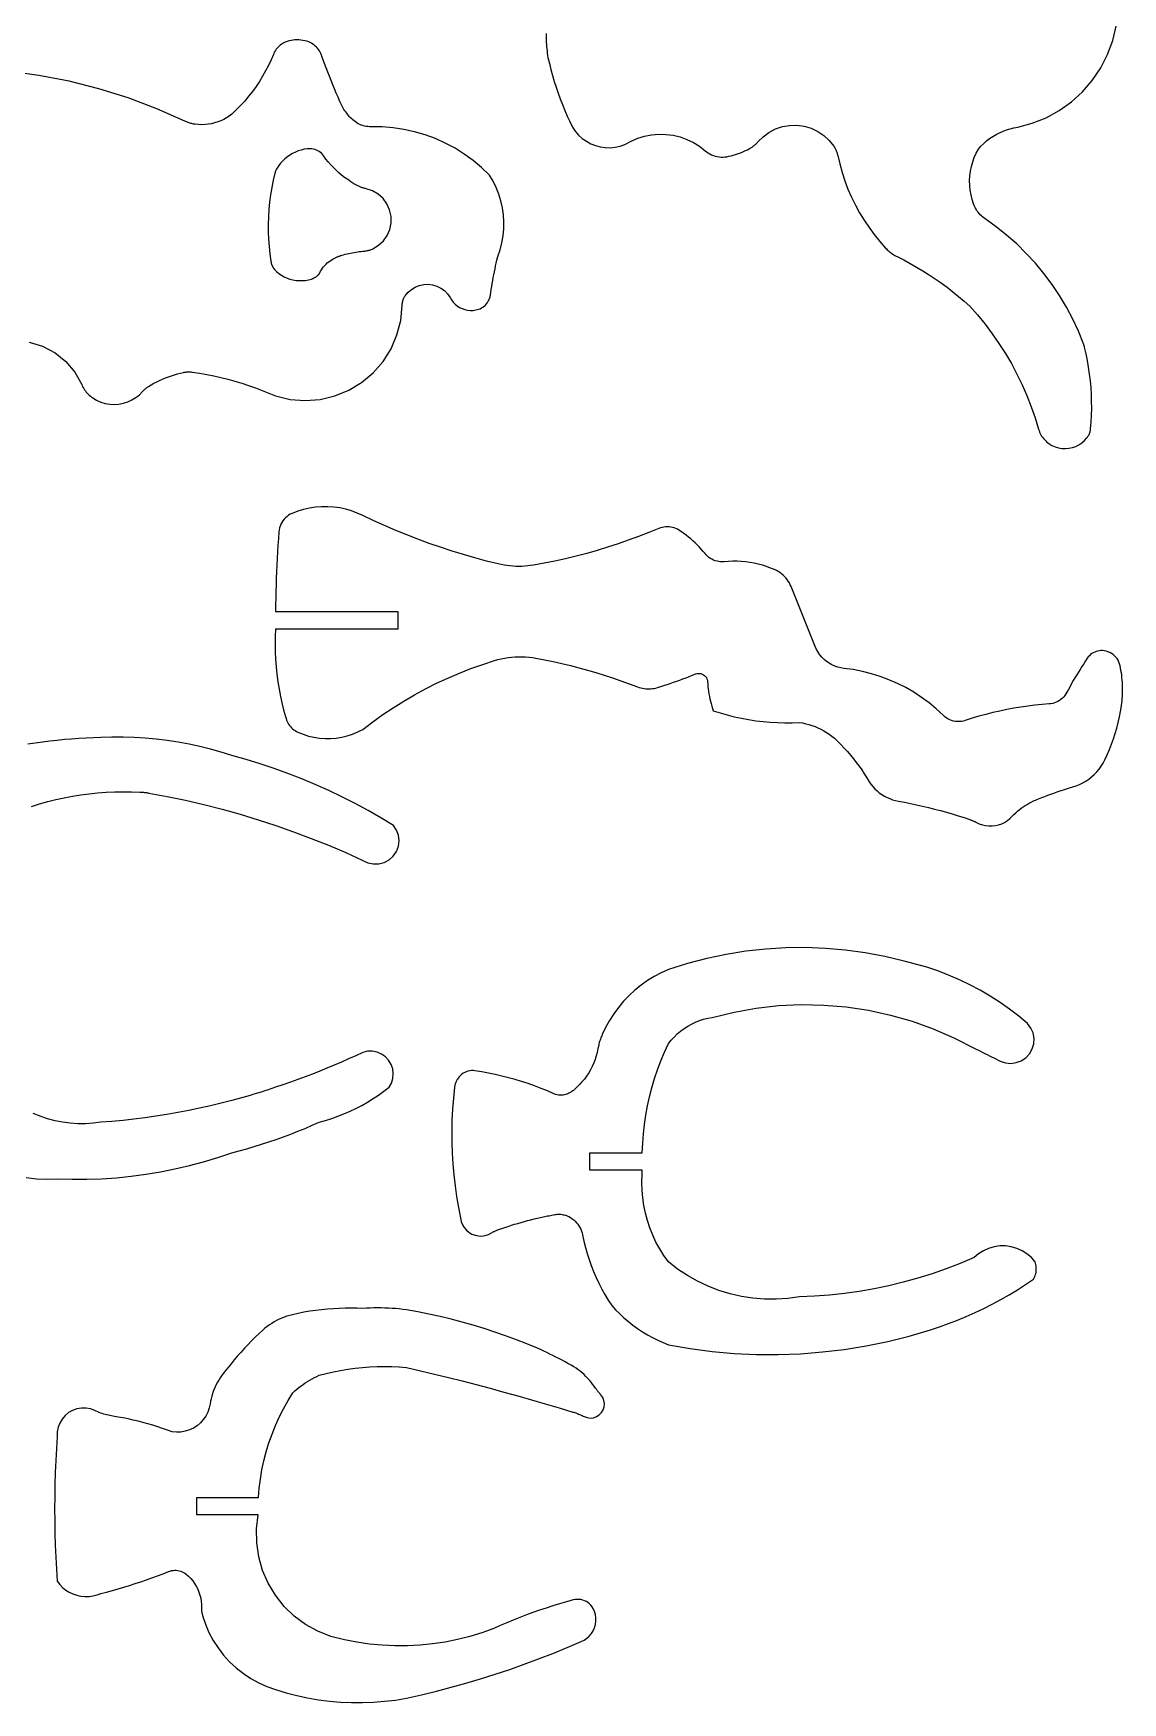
# Model space of a CAD drawing. Extents: x -497.9 to -455.6, y -685.9 to -625.4.
# Drawn here: x -476.77 to -457.24, y -685.63 to -655.68 of the extents above; entities that cross this region are included whole.
import ezdxf

# ---------------------------------------------------------------- set-up
doc = ezdxf.new("R2010")
doc.units = 0
doc.layers.add('SECTIONCUTEDGES', color=18, linetype='CONTINUOUS')

msp = doc.modelspace()

# ---------------------------------------------------------------- linework, layer by layer
at = {"layer": 'SECTIONCUTEDGES'}
for points in [[(-476.844, -661.221), (-476.602, -661.292), (-476.38, -661.408), (-476.184, -661.566), (-476.022, -661.759), (-475.902, -661.98), (-475.891, -662.004), (-475.879, -662.027), (-475.866, -662.05), (-475.852, -662.072), (-475.836, -662.094), (-475.82, -662.114), (-475.803, -662.134), (-475.785, -662.153), (-475.766, -662.171), (-475.746, -662.188), (-475.726, -662.204), (-475.704, -662.22), (-475.634, -662.261), (-475.558, -662.294), (-475.48, -662.318), (-475.399, -662.332), (-475.317, -662.336), (-475.235, -662.331), (-475.154, -662.315), (-475.076, -662.29), (-475.002, -662.256), (-474.932, -662.213), (-474.867, -662.162), (-474.81, -662.104), (-474.802, -662.095), (-474.794, -662.087), (-474.786, -662.078), (-474.778, -662.07), (-474.769, -662.063), (-474.76, -662.055), (-474.751, -662.048), (-474.742, -662.04), (-474.733, -662.033), (-474.724, -662.027), (-474.714, -662.02), (-474.704, -662.014), (-474.656, -661.985), (-474.606, -661.957), (-474.556, -661.93), (-474.505, -661.906), (-474.453, -661.882), (-474.401, -661.86), (-474.348, -661.84), (-474.294, -661.821), (-474.24, -661.804), (-474.186, -661.789), (-474.131, -661.775), (-474.075, -661.762), (-474.062, -661.76), (-474.049, -661.757), (-474.036, -661.756), (-474.022, -661.754), (-474.009, -661.753), (-473.995, -661.753), (-473.982, -661.752), (-473.968, -661.752), (-473.955, -661.753), (-473.942, -661.754), (-473.928, -661.755), (-473.915, -661.757), (-473.787, -661.776), (-473.659, -661.799), (-473.532, -661.824), (-473.406, -661.853), (-473.28, -661.884), (-473.155, -661.918), (-473.031, -661.956), (-472.908, -661.996), (-472.786, -662.039), (-472.665, -662.085), (-472.545, -662.134), (-472.426, -662.185), (-472.163, -662.247), (-471.894, -662.268), (-471.625, -662.247), (-471.363, -662.185), (-471.113, -662.082), (-470.882, -661.943), (-470.675, -661.769), (-470.498, -661.566), (-470.354, -661.337), (-470.248, -661.089), (-470.181, -660.828), (-470.155, -660.559), (-470.155, -660.544), (-470.153, -660.529), (-470.151, -660.514), (-470.148, -660.499), (-470.145, -660.484), (-470.14, -660.469), (-470.135, -660.455), (-470.129, -660.44), (-470.123, -660.426), (-470.116, -660.413), (-470.108, -660.4), (-470.1, -660.387), (-470.049, -660.325), (-469.989, -660.273), (-469.921, -660.231), (-469.847, -660.201), (-469.769, -660.184), (-469.689, -660.181), (-469.61, -660.19), (-469.533, -660.213), (-469.461, -660.248), (-469.397, -660.294), (-469.34, -660.351), (-469.294, -660.416), (-469.269, -660.46), (-469.239, -660.5), (-469.205, -660.537), (-469.166, -660.569), (-469.124, -660.596), (-469.079, -660.618), (-469.031, -660.635), (-468.982, -660.646), (-468.932, -660.651), (-468.881, -660.649), (-468.831, -660.642), (-468.783, -660.629), (-468.756, -660.619), (-468.73, -660.606), (-468.706, -660.591), (-468.683, -660.573), (-468.662, -660.554), (-468.643, -660.533), (-468.625, -660.51), (-468.61, -660.486), (-468.597, -660.46), (-468.587, -660.434), (-468.578, -660.406), (-468.573, -660.378), (-468.565, -660.325), (-468.557, -660.273), (-468.548, -660.22), (-468.539, -660.167), (-468.53, -660.115), (-468.52, -660.062), (-468.51, -660.01), (-468.5, -659.957), (-468.49, -659.905), (-468.479, -659.852), (-468.468, -659.8), (-468.457, -659.748), (-468.455, -659.742), (-468.454, -659.737), (-468.453, -659.731), (-468.451, -659.725), (-468.45, -659.72), (-468.448, -659.714), (-468.446, -659.708), (-468.444, -659.703), (-468.443, -659.697), (-468.441, -659.692), (-468.439, -659.686), (-468.437, -659.681), (-468.396, -659.561), (-468.365, -659.438), (-468.343, -659.313), (-468.332, -659.187), (-468.33, -659.06), (-468.338, -658.934), (-468.356, -658.808), (-468.384, -658.685), (-468.422, -658.564), (-468.469, -658.446), (-468.525, -658.332), (-468.589, -658.223), (-468.731, -658.087), (-468.882, -657.961), (-469.041, -657.846), (-469.207, -657.741), (-469.381, -657.649), (-469.56, -657.568), (-469.744, -657.5), (-469.933, -657.445), (-470.125, -657.402), (-470.319, -657.373), (-470.515, -657.357), (-470.711, -657.355), (-470.741, -657.355), (-470.771, -657.353), (-470.801, -657.349), (-470.83, -657.343), (-470.859, -657.335), (-470.888, -657.325), (-470.915, -657.314), (-470.942, -657.3), (-470.968, -657.285), (-470.993, -657.269), (-471.017, -657.251), (-471.04, -657.231), (-471.06, -657.213), (-471.079, -657.193), (-471.098, -657.174), (-471.116, -657.153), (-471.133, -657.132), (-471.15, -657.111), (-471.167, -657.089), (-471.183, -657.067), (-471.198, -657.045), (-471.212, -657.022), (-471.226, -656.998), (-471.239, -656.974), (-471.272, -656.9), (-471.305, -656.825), (-471.337, -656.751), (-471.368, -656.676), (-471.399, -656.6), (-471.43, -656.525), (-471.46, -656.449), (-471.489, -656.374), (-471.518, -656.298), (-471.547, -656.221), (-471.575, -656.145), (-471.602, -656.068), (-471.613, -656.042), (-471.625, -656.017), (-471.639, -655.992), (-471.655, -655.969), (-471.672, -655.947), (-471.691, -655.926), (-471.712, -655.907), (-471.733, -655.889), (-471.756, -655.872), (-471.78, -655.858), (-471.805, -655.845), (-471.831, -655.834), (-471.865, -655.822), (-471.9, -655.813), (-471.934, -655.805), (-471.97, -655.8), (-472.005, -655.797), (-472.041, -655.796), (-472.077, -655.798), (-472.112, -655.802), (-472.147, -655.808), (-472.182, -655.816), (-472.216, -655.826), (-472.25, -655.839), (-472.274, -655.85), (-472.297, -655.862), (-472.319, -655.876), (-472.34, -655.891), (-472.36, -655.908), (-472.379, -655.925), (-472.397, -655.945), (-472.413, -655.965), (-472.428, -655.986), (-472.442, -656.009), (-472.454, -656.032), (-472.465, -656.056), (-472.507, -656.157), (-472.554, -656.256), (-472.604, -656.353), (-472.658, -656.449), (-472.715, -656.542), (-472.776, -656.634), (-472.84, -656.723), (-472.908, -656.809), (-472.978, -656.893), (-473.052, -656.974), (-473.129, -657.052), (-473.209, -657.127), (-473.255, -657.162), (-473.304, -657.194), (-473.355, -657.223), (-473.408, -657.247), (-473.462, -657.269), (-473.518, -657.286), (-473.574, -657.3), (-473.632, -657.31), (-473.69, -657.316), (-473.748, -657.318), (-473.806, -657.316), (-473.865, -657.311), (-473.881, -657.308), (-473.897, -657.306), (-473.913, -657.302), (-473.929, -657.299), (-473.944, -657.295), (-473.96, -657.29), (-473.976, -657.286), (-473.991, -657.28), (-474.006, -657.275), (-474.021, -657.269), (-474.036, -657.262), (-474.051, -657.255), (-474.554, -657.033), (-475.069, -656.839), (-475.594, -656.674), (-476.127, -656.539), (-476.668, -656.434), (-477.213, -656.36)], [(-467.573, -655.68), (-467.573, -655.719), (-467.573, -655.759), (-467.572, -655.799), (-467.57, -655.839), (-467.568, -655.878), (-467.565, -655.918), (-467.561, -655.958), (-467.557, -655.997), (-467.552, -656.037), (-467.547, -656.076), (-467.541, -656.115), (-467.515, -656.223), (-467.488, -656.33), (-467.458, -656.436), (-467.427, -656.542), (-467.393, -656.647), (-467.358, -656.751), (-467.32, -656.855), (-467.28, -656.958), (-467.239, -657.061), (-467.195, -657.162), (-467.149, -657.263), (-467.102, -657.362), (-467.051, -657.436), (-466.992, -657.504), (-466.926, -657.564), (-466.852, -657.616), (-466.773, -657.659), (-466.69, -657.693), (-466.603, -657.716), (-466.514, -657.729), (-466.425, -657.731), (-466.335, -657.723), (-466.247, -657.704), (-466.162, -657.675), (-466.05, -657.612), (-465.931, -657.561), (-465.808, -657.524), (-465.682, -657.499), (-465.553, -657.488), (-465.424, -657.491), (-465.296, -657.507), (-465.171, -657.537), (-465.05, -657.581), (-464.933, -657.637), (-464.824, -657.705), (-464.722, -657.784), (-464.695, -657.806), (-464.666, -657.825), (-464.636, -657.843), (-464.605, -657.858), (-464.573, -657.871), (-464.54, -657.882), (-464.506, -657.89), (-464.472, -657.895), (-464.437, -657.898), (-464.402, -657.899), (-464.368, -657.897), (-464.333, -657.892), (-464.294, -657.885), (-464.256, -657.876), (-464.218, -657.866), (-464.18, -657.855), (-464.142, -657.843), (-464.105, -657.83), (-464.068, -657.815), (-464.032, -657.8), (-463.996, -657.783), (-463.961, -657.766), (-463.926, -657.747), (-463.892, -657.727), (-463.881, -657.72), (-463.871, -657.713), (-463.86, -657.706), (-463.85, -657.698), (-463.84, -657.69), (-463.83, -657.682), (-463.821, -657.674), (-463.811, -657.665), (-463.802, -657.656), (-463.793, -657.647), (-463.785, -657.638), (-463.776, -657.628), (-463.684, -657.535), (-463.578, -657.456), (-463.462, -657.395), (-463.337, -657.353), (-463.208, -657.33), (-463.076, -657.327), (-462.946, -657.345), (-462.82, -657.382), (-462.701, -657.438), (-462.592, -657.512), (-462.496, -657.602), (-462.414, -657.705), (-462.406, -657.718), (-462.398, -657.731), (-462.391, -657.744), (-462.384, -657.757), (-462.378, -657.77), (-462.372, -657.784), (-462.366, -657.798), (-462.361, -657.812), (-462.356, -657.826), (-462.352, -657.841), (-462.348, -657.855), (-462.345, -657.87), (-462.309, -658.023), (-462.266, -658.175), (-462.217, -658.325), (-462.16, -658.472), (-462.098, -658.617), (-462.028, -658.759), (-461.952, -658.897), (-461.871, -659.032), (-461.783, -659.163), (-461.689, -659.29), (-461.59, -659.413), (-461.485, -659.531), (-461.47, -659.546), (-461.455, -659.562), (-461.439, -659.576), (-461.423, -659.59), (-461.406, -659.604), (-461.389, -659.617), (-461.371, -659.63), (-461.354, -659.642), (-461.335, -659.653), (-461.317, -659.664), (-461.298, -659.674), (-461.279, -659.684), (-461.161, -659.743), (-461.045, -659.806), (-460.93, -659.871), (-460.817, -659.938), (-460.706, -660.009), (-460.596, -660.082), (-460.488, -660.157), (-460.382, -660.235), (-460.278, -660.316), (-460.176, -660.399), (-460.075, -660.484), (-459.977, -660.572), (-459.836, -660.732), (-459.702, -660.897), (-459.574, -661.067), (-459.452, -661.242), (-459.338, -661.421), (-459.23, -661.605), (-459.13, -661.792), (-459.037, -661.984), (-458.952, -662.179), (-458.874, -662.377), (-458.804, -662.578), (-458.742, -662.781), (-458.734, -662.807), (-458.724, -662.832), (-458.713, -662.856), (-458.701, -662.88), (-458.687, -662.903), (-458.672, -662.925), (-458.656, -662.947), (-458.639, -662.967), (-458.62, -662.986), (-458.601, -663.005), (-458.58, -663.022), (-458.559, -663.038), (-458.505, -663.071), (-458.447, -663.097), (-458.386, -663.115), (-458.324, -663.126), (-458.26, -663.128), (-458.197, -663.123), (-458.135, -663.11), (-458.075, -663.089), (-458.018, -663.061), (-457.966, -663.026), (-457.918, -662.984), (-457.875, -662.937), (-457.866, -662.925), (-457.858, -662.913), (-457.85, -662.9), (-457.843, -662.887), (-457.836, -662.873), (-457.83, -662.859), (-457.825, -662.845), (-457.82, -662.831), (-457.817, -662.817), (-457.813, -662.802), (-457.811, -662.787), (-457.809, -662.772), (-457.799, -662.65), (-457.793, -662.527), (-457.79, -662.404), (-457.791, -662.281), (-457.795, -662.158), (-457.802, -662.036), (-457.813, -661.913), (-457.827, -661.791), (-457.845, -661.67), (-457.866, -661.549), (-457.89, -661.428), (-457.918, -661.308), (-457.919, -661.303), (-457.921, -661.298), (-457.922, -661.293), (-457.924, -661.288), (-457.925, -661.282), (-457.927, -661.277), (-457.928, -661.272), (-457.93, -661.267), (-457.932, -661.262), (-457.933, -661.257), (-457.935, -661.252), (-457.937, -661.247), (-458.028, -661.023), (-458.13, -660.804), (-458.243, -660.591), (-458.367, -660.384), (-458.501, -660.184), (-458.645, -659.99), (-458.799, -659.805), (-458.963, -659.627), (-459.135, -659.458), (-459.316, -659.298), (-459.504, -659.148), (-459.724, -658.99), (-459.746, -658.972), (-459.768, -658.953), (-459.788, -658.933), (-459.807, -658.912), (-459.825, -658.89), (-459.842, -658.867), (-459.858, -658.843), (-459.873, -658.818), (-459.886, -658.792), (-459.898, -658.766), (-459.908, -658.739), (-459.934, -658.658), (-459.954, -658.576), (-459.968, -658.492), (-459.976, -658.407), (-459.978, -658.322), (-459.973, -658.237), (-459.963, -658.152), (-459.946, -658.069), (-459.923, -657.987), (-459.895, -657.907), (-459.86, -657.829), (-459.821, -657.754), (-459.775, -657.703), (-459.726, -657.655), (-459.674, -657.61), (-459.62, -657.568), (-459.563, -657.529), (-459.504, -657.494), (-459.443, -657.462), (-459.38, -657.435), (-459.316, -657.411), (-459.25, -657.391), (-459.184, -657.374), (-459.116, -657.362), (-458.857, -657.292), (-458.607, -657.192), (-458.372, -657.063), (-458.153, -656.907), (-457.955, -656.726), (-457.779, -656.523), (-457.628, -656.3), (-457.505, -656.061), (-457.411, -655.81), (-457.348, -655.549)], [(-476.801, -669.55), (-476.73, -669.523), (-476.657, -669.5), (-476.511, -669.46), (-476.364, -669.425), (-476.216, -669.393), (-476.067, -669.366), (-475.917, -669.342), (-475.767, -669.322), (-475.616, -669.307), (-475.465, -669.295), (-475.314, -669.288), (-475.163, -669.284), (-475.011, -669.285), (-474.86, -669.29), (-474.846, -669.29), (-474.833, -669.291), (-474.819, -669.292), (-474.805, -669.293), (-474.792, -669.295), (-474.778, -669.296), (-474.765, -669.298), (-474.751, -669.299), (-474.738, -669.301), (-474.724, -669.303), (-474.711, -669.305), (-474.697, -669.308), (-474.367, -669.37), (-474.038, -669.439), (-473.71, -669.515), (-473.385, -669.599), (-473.061, -669.689), (-472.739, -669.787), (-472.42, -669.891), (-472.103, -670.003), (-471.788, -670.121), (-471.476, -670.246), (-471.166, -670.377), (-470.86, -670.516), (-470.77, -670.56), (-470.673, -670.581), (-470.573, -670.58), (-470.476, -670.554), (-470.389, -670.507), (-470.314, -670.44), (-470.258, -670.358), (-470.223, -670.264), (-470.21, -670.165), (-470.222, -670.066), (-470.256, -669.972), (-470.312, -669.889), (-470.538, -669.752), (-470.767, -669.621), (-470.999, -669.495), (-471.234, -669.375), (-471.472, -669.262), (-471.713, -669.154), (-471.957, -669.052), (-472.203, -668.956), (-472.451, -668.867), (-472.702, -668.784), (-472.954, -668.707), (-473.209, -668.636), (-473.398, -668.576), (-473.589, -668.522), (-473.782, -668.474), (-473.976, -668.432), (-474.172, -668.396), (-474.368, -668.366), (-474.565, -668.342), (-474.763, -668.324), (-474.962, -668.312), (-475.16, -668.307), (-475.359, -668.308), (-475.558, -668.314), (-475.689, -668.318), (-475.82, -668.323), (-475.951, -668.33), (-476.082, -668.339), (-476.213, -668.35), (-476.344, -668.363), (-476.475, -668.378), (-476.605, -668.395), (-476.735, -668.413), (-476.865, -668.434)], [(-476.895, -676.204), (-476.711, -676.228), (-476.526, -676.237), (-476.34, -676.231), (-476.075, -676.238), (-475.81, -676.237), (-475.544, -676.227), (-475.279, -676.209), (-475.015, -676.182), (-474.752, -676.147), (-474.49, -676.103), (-474.23, -676.051), (-473.971, -675.991), (-473.715, -675.922), (-473.46, -675.846), (-473.209, -675.761), (-473.075, -675.726), (-472.941, -675.689), (-472.809, -675.65), (-472.676, -675.61), (-472.545, -675.567), (-472.414, -675.522), (-472.283, -675.475), (-472.154, -675.427), (-472.025, -675.376), (-471.897, -675.324), (-471.769, -675.269), (-471.643, -675.213), (-471.53, -675.181), (-471.418, -675.146), (-471.307, -675.106), (-471.198, -675.063), (-471.09, -675.016), (-470.984, -674.965), (-470.88, -674.911), (-470.777, -674.853), (-470.677, -674.791), (-470.579, -674.727), (-470.483, -674.658), (-470.39, -674.587), (-470.348, -674.512), (-470.322, -674.429), (-470.315, -674.343), (-470.325, -674.258), (-470.353, -674.176), (-470.397, -674.102), (-470.455, -674.039), (-470.526, -673.99), (-470.605, -673.956), (-470.69, -673.939), (-470.776, -673.941), (-470.86, -673.96), (-470.987, -674.02), (-471.116, -674.078), (-471.244, -674.135), (-471.373, -674.19), (-471.503, -674.244), (-471.633, -674.297), (-471.764, -674.349), (-471.896, -674.399), (-472.027, -674.448), (-472.16, -674.495), (-472.293, -674.542), (-472.426, -674.587), (-472.49, -674.609), (-472.555, -674.631), (-472.62, -674.652), (-472.684, -674.673), (-472.749, -674.693), (-472.815, -674.713), (-472.88, -674.732), (-472.946, -674.751), (-473.011, -674.769), (-473.077, -674.787), (-473.143, -674.805), (-473.209, -674.822), (-473.401, -674.872), (-473.594, -674.919), (-473.788, -674.962), (-473.983, -675.003), (-474.178, -675.041), (-474.374, -675.075), (-474.57, -675.106), (-474.767, -675.134), (-474.964, -675.158), (-475.161, -675.18), (-475.359, -675.198), (-475.558, -675.213), (-475.694, -675.231), (-475.832, -675.24), (-475.97, -675.24), (-476.108, -675.231), (-476.245, -675.213), (-476.38, -675.187), (-476.513, -675.151), (-476.644, -675.108), (-476.772, -675.055)]]:
    msp.add_lwpolyline(points, dxfattribs=at)
for points in [[(-472.409, -659.952), (-472.366, -659.987), (-472.32, -660.019), (-472.271, -660.046), (-472.22, -660.07), (-472.167, -660.088), (-472.113, -660.102), (-472.058, -660.112), (-472.002, -660.116), (-471.946, -660.116), (-471.89, -660.111), (-471.835, -660.101), (-471.781, -660.087), (-471.771, -660.083), (-471.761, -660.08), (-471.751, -660.075), (-471.742, -660.071), (-471.732, -660.066), (-471.723, -660.061), (-471.714, -660.056), (-471.705, -660.051), (-471.696, -660.045), (-471.688, -660.038), (-471.679, -660.032), (-471.671, -660.025), (-471.667, -660.022), (-471.663, -660.018), (-471.66, -660.014), (-471.656, -660.01), (-471.653, -660.006), (-471.649, -660.002), (-471.646, -659.998), (-471.643, -659.994), (-471.64, -659.989), (-471.638, -659.985), (-471.635, -659.98), (-471.633, -659.975), (-471.618, -659.947), (-471.601, -659.919), (-471.583, -659.893), (-471.564, -659.867), (-471.543, -659.843), (-471.52, -659.82), (-471.497, -659.798), (-471.472, -659.778), (-471.446, -659.759), (-471.419, -659.741), (-471.391, -659.725), (-471.362, -659.711), (-471.352, -659.706), (-471.342, -659.701), (-471.332, -659.696), (-471.322, -659.691), (-471.311, -659.686), (-471.301, -659.682), (-471.29, -659.678), (-471.28, -659.674), (-471.269, -659.67), (-471.258, -659.666), (-471.247, -659.663), (-471.237, -659.659), (-471.206, -659.651), (-471.175, -659.643), (-471.144, -659.635), (-471.113, -659.628), (-471.081, -659.621), (-471.05, -659.615), (-471.018, -659.609), (-470.987, -659.604), (-470.955, -659.599), (-470.924, -659.594), (-470.892, -659.59), (-470.86, -659.587), (-470.844, -659.586), (-470.829, -659.585), (-470.813, -659.583), (-470.798, -659.58), (-470.782, -659.577), (-470.767, -659.574), (-470.752, -659.57), (-470.737, -659.566), (-470.722, -659.561), (-470.708, -659.555), (-470.693, -659.549), (-470.679, -659.543), (-470.578, -659.482), (-470.491, -659.402), (-470.423, -659.305), (-470.376, -659.196), (-470.353, -659.081), (-470.354, -658.963), (-470.379, -658.847), (-470.428, -658.739), (-470.497, -658.644), (-470.585, -658.565), (-470.687, -658.505), (-470.799, -658.468), (-470.813, -658.465), (-470.827, -658.462), (-470.841, -658.458), (-470.854, -658.453), (-470.868, -658.449), (-470.882, -658.444), (-470.895, -658.439), (-470.908, -658.434), (-470.921, -658.428), (-470.934, -658.422), (-470.947, -658.416), (-470.96, -658.409), (-471.019, -658.376), (-471.076, -658.341), (-471.132, -658.304), (-471.187, -658.264), (-471.24, -658.223), (-471.292, -658.179), (-471.341, -658.134), (-471.389, -658.086), (-471.435, -658.037), (-471.479, -657.986), (-471.521, -657.934), (-471.562, -657.88), (-471.579, -657.857), (-471.598, -657.837), (-471.619, -657.818), (-471.642, -657.801), (-471.666, -657.786), (-471.691, -657.774), (-471.717, -657.764), (-471.744, -657.756), (-471.772, -657.751), (-471.8, -657.748), (-471.828, -657.748), (-471.856, -657.75), (-471.911, -657.759), (-471.965, -657.772), (-472.018, -657.789), (-472.069, -657.81), (-472.119, -657.835), (-472.167, -657.863), (-472.213, -657.895), (-472.256, -657.93), (-472.296, -657.968), (-472.334, -658.009), (-472.368, -658.052), (-472.399, -658.099), (-472.403, -658.105), (-472.407, -658.112), (-472.411, -658.119), (-472.415, -658.127), (-472.418, -658.134), (-472.421, -658.141), (-472.424, -658.149), (-472.427, -658.156), (-472.43, -658.164), (-472.432, -658.171), (-472.434, -658.179), (-472.437, -658.186), (-472.467, -658.316), (-472.493, -658.446), (-472.515, -658.577), (-472.532, -658.708), (-472.545, -658.841), (-472.553, -658.973), (-472.557, -659.106), (-472.557, -659.238), (-472.552, -659.371), (-472.542, -659.504), (-472.528, -659.636), (-472.51, -659.767), (-472.507, -659.785), (-472.502, -659.802), (-472.497, -659.819), (-472.491, -659.836), (-472.484, -659.852), (-472.476, -659.868), (-472.467, -659.884), (-472.457, -659.898), (-472.446, -659.913), (-472.434, -659.927), (-472.422, -659.94)], [(-472.075, -668.189), (-472.051, -668.203), (-472.026, -668.216), (-471.933, -668.254), (-471.837, -668.285), (-471.739, -668.308), (-471.639, -668.324), (-471.538, -668.331), (-471.437, -668.331), (-471.337, -668.323), (-471.237, -668.307), (-471.139, -668.283), (-471.043, -668.252), (-470.95, -668.213), (-470.86, -668.167), (-470.682, -668.031), (-470.5, -667.902), (-470.315, -667.778), (-470.125, -667.659), (-469.932, -667.547), (-469.736, -667.44), (-469.537, -667.339), (-469.334, -667.245), (-469.129, -667.157), (-468.921, -667.075), (-468.711, -667), (-468.498, -666.931), (-468.438, -666.913), (-468.377, -666.899), (-468.316, -666.886), (-468.254, -666.876), (-468.192, -666.869), (-468.129, -666.864), (-468.067, -666.862), (-468.004, -666.862), (-467.942, -666.864), (-467.879, -666.869), (-467.817, -666.877), (-467.755, -666.887), (-467.6, -666.917), (-467.445, -666.949), (-467.291, -666.984), (-467.138, -667.021), (-466.985, -667.06), (-466.833, -667.102), (-466.681, -667.146), (-466.53, -667.193), (-466.38, -667.242), (-466.231, -667.293), (-466.082, -667.347), (-465.935, -667.403), (-465.906, -667.413), (-465.877, -667.421), (-465.847, -667.428), (-465.817, -667.434), (-465.787, -667.437), (-465.756, -667.439), (-465.726, -667.44), (-465.695, -667.438), (-465.665, -667.435), (-465.635, -667.43), (-465.605, -667.424), (-465.575, -667.415), (-465.518, -667.398), (-465.46, -667.379), (-465.403, -667.36), (-465.346, -667.341), (-465.289, -667.322), (-465.232, -667.301), (-465.175, -667.281), (-465.119, -667.26), (-465.063, -667.239), (-465.006, -667.217), (-464.95, -667.195), (-464.894, -667.172), (-464.871, -667.165), (-464.846, -667.161), (-464.822, -667.161), (-464.797, -667.165), (-464.774, -667.173), (-464.752, -667.185), (-464.732, -667.2), (-464.715, -667.217), (-464.7, -667.238), (-464.69, -667.26), (-464.682, -667.284), (-464.679, -667.308), (-464.676, -667.353), (-464.672, -667.397), (-464.667, -667.441), (-464.66, -667.486), (-464.653, -667.53), (-464.645, -667.574), (-464.636, -667.617), (-464.626, -667.661), (-464.615, -667.704), (-464.603, -667.747), (-464.59, -667.79), (-464.577, -667.832), (-464.452, -667.872), (-464.326, -667.908), (-464.199, -667.939), (-464.071, -667.967), (-463.943, -667.991), (-463.814, -668.01), (-463.684, -668.026), (-463.553, -668.037), (-463.423, -668.044), (-463.292, -668.047), (-463.161, -668.047), (-463.031, -668.041), (-462.974, -668.051), (-462.917, -668.064), (-462.861, -668.079), (-462.806, -668.096), (-462.751, -668.116), (-462.698, -668.139), (-462.646, -668.164), (-462.595, -668.191), (-462.545, -668.221), (-462.496, -668.253), (-462.45, -668.287), (-462.404, -668.323), (-462.344, -668.381), (-462.285, -668.441), (-462.228, -668.502), (-462.171, -668.564), (-462.117, -668.627), (-462.064, -668.692), (-462.012, -668.758), (-461.962, -668.825), (-461.914, -668.893), (-461.867, -668.963), (-461.822, -669.033), (-461.779, -669.105), (-461.748, -669.149), (-461.715, -669.191), (-461.678, -669.231), (-461.639, -669.268), (-461.598, -669.303), (-461.554, -669.334), (-461.508, -669.362), (-461.46, -669.388), (-461.411, -669.409), (-461.361, -669.428), (-461.309, -669.443), (-461.256, -669.454), (-461.147, -669.474), (-461.039, -669.495), (-460.931, -669.518), (-460.823, -669.542), (-460.715, -669.568), (-460.608, -669.595), (-460.501, -669.623), (-460.395, -669.653), (-460.289, -669.684), (-460.183, -669.716), (-460.078, -669.75), (-459.973, -669.785), (-459.963, -669.788), (-459.954, -669.792), (-459.944, -669.796), (-459.934, -669.8), (-459.924, -669.804), (-459.915, -669.808), (-459.905, -669.812), (-459.895, -669.816), (-459.886, -669.821), (-459.876, -669.826), (-459.867, -669.83), (-459.858, -669.835), (-459.805, -669.86), (-459.749, -669.879), (-459.692, -669.891), (-459.634, -669.898), (-459.575, -669.897), (-459.517, -669.891), (-459.459, -669.878), (-459.404, -669.859), (-459.351, -669.834), (-459.301, -669.803), (-459.255, -669.767), (-459.213, -669.726), (-459.184, -669.695), (-459.153, -669.665), (-459.121, -669.636), (-459.089, -669.609), (-459.055, -669.582), (-459.02, -669.557), (-458.985, -669.533), (-458.948, -669.511), (-458.911, -669.49), (-458.873, -669.47), (-458.835, -669.451), (-458.796, -669.434), (-458.741, -669.412), (-458.686, -669.39), (-458.631, -669.369), (-458.576, -669.348), (-458.521, -669.328), (-458.466, -669.308), (-458.41, -669.289), (-458.354, -669.27), (-458.298, -669.252), (-458.242, -669.234), (-458.186, -669.216), (-458.13, -669.199), (-458.069, -669.179), (-458.009, -669.154), (-457.951, -669.125), (-457.896, -669.093), (-457.843, -669.057), (-457.792, -669.017), (-457.744, -668.974), (-457.699, -668.927), (-457.658, -668.878), (-457.62, -668.826), (-457.585, -668.771), (-457.555, -668.714), (-457.511, -668.622), (-457.471, -668.529), (-457.433, -668.434), (-457.398, -668.338), (-457.367, -668.241), (-457.339, -668.143), (-457.314, -668.044), (-457.292, -667.944), (-457.273, -667.844), (-457.258, -667.743), (-457.246, -667.642), (-457.237, -667.54), (-457.236, -667.497), (-457.235, -667.454), (-457.236, -667.411), (-457.238, -667.367), (-457.24, -667.324), (-457.243, -667.281), (-457.247, -667.238), (-457.252, -667.195), (-457.258, -667.152), (-457.265, -667.109), (-457.273, -667.067), (-457.281, -667.024), (-457.29, -666.99), (-457.302, -666.958), (-457.317, -666.926), (-457.335, -666.897), (-457.356, -666.869), (-457.38, -666.844), (-457.406, -666.822), (-457.435, -666.802), (-457.466, -666.785), (-457.498, -666.772), (-457.531, -666.762), (-457.565, -666.755), (-457.594, -666.752), (-457.623, -666.752), (-457.652, -666.755), (-457.68, -666.76), (-457.708, -666.768), (-457.736, -666.779), (-457.761, -666.792), (-457.786, -666.807), (-457.809, -666.825), (-457.831, -666.845), (-457.85, -666.866), (-457.868, -666.889), (-457.901, -666.939), (-457.933, -666.988), (-457.966, -667.038), (-457.997, -667.089), (-458.029, -667.139), (-458.059, -667.19), (-458.09, -667.241), (-458.119, -667.292), (-458.149, -667.344), (-458.178, -667.396), (-458.206, -667.448), (-458.234, -667.501), (-458.251, -667.529), (-458.27, -667.556), (-458.291, -667.582), (-458.314, -667.605), (-458.339, -667.627), (-458.366, -667.646), (-458.395, -667.663), (-458.424, -667.677), (-458.455, -667.689), (-458.487, -667.699), (-458.52, -667.705), (-458.552, -667.709), (-458.68, -667.719), (-458.808, -667.732), (-458.935, -667.748), (-459.061, -667.767), (-459.188, -667.788), (-459.314, -667.811), (-459.439, -667.837), (-459.564, -667.866), (-459.688, -667.897), (-459.812, -667.931), (-459.935, -667.967), (-460.057, -668.006), (-460.091, -668.016), (-460.126, -668.022), (-460.162, -668.026), (-460.198, -668.025), (-460.233, -668.022), (-460.269, -668.016), (-460.303, -668.006), (-460.336, -667.993), (-460.369, -667.977), (-460.399, -667.959), (-460.428, -667.937), (-460.454, -667.913), (-460.576, -667.799), (-460.705, -667.692), (-460.839, -667.593), (-460.978, -667.501), (-461.123, -667.417), (-461.272, -667.342), (-461.425, -667.275), (-461.581, -667.216), (-461.74, -667.167), (-461.902, -667.126), (-462.066, -667.094), (-462.232, -667.072), (-462.288, -667.064), (-462.343, -667.05), (-462.396, -667.032), (-462.448, -667.009), (-462.498, -666.981), (-462.544, -666.949), (-462.588, -666.912), (-462.628, -666.872), (-462.664, -666.829), (-462.696, -666.782), (-462.724, -666.733), (-462.748, -666.681), (-463.071, -665.873), (-463.18, -665.603), (-463.195, -665.57), (-463.211, -665.538), (-463.23, -665.507), (-463.251, -665.477), (-463.274, -665.449), (-463.298, -665.422), (-463.324, -665.397), (-463.352, -665.374), (-463.381, -665.353), (-463.412, -665.333), (-463.443, -665.315), (-463.476, -665.3), (-463.548, -665.271), (-463.62, -665.245), (-463.694, -665.222), (-463.768, -665.202), (-463.843, -665.185), (-463.919, -665.172), (-463.996, -665.161), (-464.073, -665.154), (-464.15, -665.15), (-464.227, -665.15), (-464.304, -665.152), (-464.381, -665.158), (-464.413, -665.16), (-464.445, -665.159), (-464.477, -665.155), (-464.509, -665.149), (-464.54, -665.14), (-464.57, -665.129), (-464.6, -665.115), (-464.628, -665.099), (-464.654, -665.08), (-464.679, -665.06), (-464.702, -665.037), (-464.724, -665.013), (-464.757, -664.972), (-464.791, -664.932), (-464.827, -664.894), (-464.864, -664.856), (-464.901, -664.819), (-464.94, -664.784), (-464.979, -664.749), (-465.02, -664.716), (-465.061, -664.683), (-465.104, -664.652), (-465.147, -664.622), (-465.191, -664.593), (-465.218, -664.577), (-465.246, -664.563), (-465.276, -664.552), (-465.306, -664.543), (-465.337, -664.537), (-465.368, -664.533), (-465.4, -664.531), (-465.431, -664.533), (-465.463, -664.536), (-465.494, -664.543), (-465.524, -664.551), (-465.553, -664.562), (-465.734, -664.636), (-465.916, -664.707), (-466.1, -664.774), (-466.284, -664.838), (-466.47, -664.899), (-466.657, -664.955), (-466.845, -665.008), (-467.034, -665.058), (-467.224, -665.104), (-467.415, -665.146), (-467.607, -665.185), (-467.799, -665.22), (-467.851, -665.228), (-467.904, -665.234), (-467.957, -665.239), (-468.01, -665.242), (-468.063, -665.243), (-468.117, -665.242), (-468.17, -665.239), (-468.223, -665.235), (-468.275, -665.228), (-468.328, -665.22), (-468.38, -665.21), (-468.432, -665.199), (-468.641, -665.146), (-468.849, -665.09), (-469.056, -665.031), (-469.261, -664.967), (-469.466, -664.9), (-469.669, -664.829), (-469.871, -664.755), (-470.072, -664.677), (-470.271, -664.596), (-470.469, -664.511), (-470.665, -664.422), (-470.86, -664.33), (-470.959, -664.285), (-471.062, -664.247), (-471.166, -664.216), (-471.273, -664.193), (-471.381, -664.178), (-471.49, -664.171), (-471.6, -664.171), (-471.709, -664.18), (-471.817, -664.197), (-471.923, -664.221), (-472.028, -664.253), (-472.129, -664.293), (-472.161, -664.308), (-472.192, -664.326), (-472.22, -664.347), (-472.247, -664.371), (-472.271, -664.397), (-472.293, -664.425), (-472.312, -664.454), (-472.329, -664.486), (-472.343, -664.519), (-472.353, -664.552), (-472.361, -664.587), (-472.365, -664.622), (-472.374, -664.741), (-472.382, -664.86), (-472.389, -664.98), (-472.396, -665.099), (-472.402, -665.218), (-472.407, -665.337), (-472.412, -665.456), (-472.416, -665.576), (-472.419, -665.695), (-472.422, -665.814), (-472.424, -665.933), (-472.426, -666.053), (-470.234, -666.053), (-470.234, -666.366), (-472.426, -666.366), (-472.432, -666.501), (-472.434, -666.637), (-472.432, -666.772), (-472.426, -666.908), (-472.416, -667.043), (-472.403, -667.177), (-472.385, -667.312), (-472.363, -667.445), (-472.338, -667.578), (-472.309, -667.711), (-472.275, -667.842), (-472.238, -667.972), (-472.229, -667.999), (-472.219, -668.024), (-472.206, -668.049), (-472.192, -668.073), (-472.176, -668.095), (-472.159, -668.117), (-472.14, -668.137), (-472.119, -668.156), (-472.098, -668.173)], [(-469.094, -676.995), (-469.072, -677.052), (-469.041, -677.105), (-469.002, -677.151), (-468.955, -677.19), (-468.903, -677.221), (-468.846, -677.243), (-468.786, -677.255), (-468.725, -677.256), (-468.665, -677.248), (-468.607, -677.229), (-468.552, -677.201), (-468.543, -677.195), (-468.533, -677.189), (-468.522, -677.183), (-468.512, -677.177), (-468.502, -677.172), (-468.492, -677.167), (-468.481, -677.162), (-468.471, -677.157), (-468.46, -677.153), (-468.449, -677.148), (-468.438, -677.144), (-468.427, -677.14), (-468.37, -677.12), (-468.313, -677.101), (-468.255, -677.082), (-468.197, -677.063), (-468.139, -677.045), (-468.081, -677.028), (-468.022, -677.011), (-467.964, -676.995), (-467.905, -676.979), (-467.846, -676.964), (-467.787, -676.95), (-467.728, -676.936), (-467.702, -676.93), (-467.676, -676.924), (-467.65, -676.918), (-467.624, -676.912), (-467.598, -676.907), (-467.572, -676.901), (-467.546, -676.896), (-467.52, -676.891), (-467.494, -676.886), (-467.468, -676.881), (-467.441, -676.876), (-467.415, -676.871), (-467.394, -676.868), (-467.373, -676.866), (-467.352, -676.865), (-467.331, -676.865), (-467.309, -676.866), (-467.288, -676.869), (-467.267, -676.873), (-467.247, -676.877), (-467.226, -676.883), (-467.206, -676.89), (-467.186, -676.899), (-467.167, -676.908), (-467.136, -676.925), (-467.107, -676.945), (-467.079, -676.966), (-467.053, -676.99), (-467.028, -677.016), (-467.006, -677.043), (-466.986, -677.072), (-466.968, -677.103), (-466.952, -677.134), (-466.939, -677.167), (-466.928, -677.201), (-466.92, -677.235), (-466.896, -677.348), (-466.869, -677.459), (-466.837, -677.57), (-466.802, -677.679), (-466.764, -677.787), (-466.722, -677.894), (-466.676, -678), (-466.627, -678.104), (-466.574, -678.206), (-466.519, -678.306), (-466.46, -678.405), (-466.397, -678.501), (-466.327, -678.578), (-466.254, -678.652), (-466.177, -678.723), (-466.098, -678.791), (-466.016, -678.855), (-465.932, -678.916), (-465.845, -678.974), (-465.756, -679.028), (-465.664, -679.078), (-465.571, -679.125), (-465.476, -679.167), (-465.379, -679.206), (-464.989, -679.274), (-464.596, -679.325), (-464.202, -679.36), (-463.806, -679.379), (-463.41, -679.381), (-463.014, -679.367), (-462.619, -679.336), (-462.226, -679.289), (-461.835, -679.226), (-461.447, -679.146), (-461.062, -679.051), (-460.682, -678.94), (-460.519, -678.885), (-460.357, -678.826), (-460.196, -678.764), (-460.038, -678.697), (-459.881, -678.627), (-459.725, -678.553), (-459.572, -678.475), (-459.42, -678.393), (-459.27, -678.308), (-459.123, -678.22), (-458.977, -678.127), (-458.834, -678.032), (-458.821, -678.008), (-458.81, -677.983), (-458.801, -677.958), (-458.794, -677.932), (-458.788, -677.905), (-458.785, -677.878), (-458.783, -677.851), (-458.783, -677.824), (-458.785, -677.798), (-458.789, -677.771), (-458.795, -677.744), (-458.803, -677.718), (-458.872, -677.641), (-458.95, -677.575), (-459.038, -677.52), (-459.132, -677.478), (-459.231, -677.449), (-459.333, -677.434), (-459.437, -677.434), (-459.539, -677.448), (-459.638, -677.477), (-459.732, -677.519), (-459.82, -677.574), (-459.899, -677.64), (-460.146, -677.746), (-460.397, -677.844), (-460.652, -677.933), (-460.908, -678.014), (-461.168, -678.086), (-461.43, -678.149), (-461.693, -678.204), (-461.958, -678.25), (-462.225, -678.287), (-462.493, -678.315), (-462.762, -678.334), (-463.031, -678.345), (-463.238, -678.375), (-463.446, -678.389), (-463.656, -678.389), (-463.864, -678.373), (-464.071, -678.341), (-464.275, -678.295), (-464.475, -678.233), (-464.67, -678.158), (-464.859, -678.068), (-465.041, -677.964), (-465.215, -677.848), (-465.379, -677.718), (-465.461, -677.606), (-465.535, -677.488), (-465.603, -677.366), (-465.662, -677.24), (-465.714, -677.111), (-465.758, -676.979), (-465.794, -676.844), (-465.822, -676.708), (-465.841, -676.57), (-465.852, -676.431), (-465.855, -676.292), (-465.849, -676.153), (-465.849, -676.074), (-466.789, -676.074), (-466.789, -675.761), (-465.849, -675.761), (-465.842, -675.592), (-465.83, -675.424), (-465.811, -675.256), (-465.786, -675.089), (-465.756, -674.922), (-465.719, -674.757), (-465.677, -674.594), (-465.629, -674.432), (-465.575, -674.272), (-465.515, -674.113), (-465.45, -673.957), (-465.379, -673.804), (-465.331, -673.743), (-465.278, -673.685), (-465.222, -673.631), (-465.163, -673.58), (-465.1, -673.534), (-465.034, -673.491), (-464.966, -673.454), (-464.896, -673.42), (-464.823, -673.391), (-464.749, -673.367), (-464.673, -673.348), (-464.596, -673.334), (-464.204, -673.238), (-463.806, -673.167), (-463.404, -673.122), (-463.001, -673.104), (-462.596, -673.111), (-462.194, -673.145), (-461.794, -673.205), (-461.399, -673.291), (-461.01, -673.402), (-460.63, -673.538), (-460.259, -673.698), (-459.86, -673.902), (-459.821, -673.922), (-459.782, -673.942), (-459.743, -673.961), (-459.704, -673.981), (-459.665, -674.001), (-459.625, -674.02), (-459.586, -674.04), (-459.547, -674.059), (-459.508, -674.079), (-459.468, -674.098), (-459.429, -674.117), (-459.337, -674.149), (-459.24, -674.158), (-459.143, -674.145), (-459.052, -674.111), (-458.971, -674.056), (-458.905, -673.985), (-458.857, -673.9), (-458.83, -673.807), (-458.824, -673.709), (-458.841, -673.613), (-458.88, -673.524), (-458.938, -673.445), (-459.098, -673.311), (-459.264, -673.184), (-459.434, -673.064), (-459.61, -672.951), (-459.79, -672.845), (-459.975, -672.747), (-460.163, -672.657), (-460.355, -672.574), (-460.55, -672.5), (-460.748, -672.434), (-460.949, -672.376), (-461.152, -672.326), (-461.5, -672.243), (-461.851, -672.176), (-462.205, -672.128), (-462.562, -672.096), (-462.919, -672.082), (-463.277, -672.086), (-463.634, -672.107), (-463.989, -672.146), (-464.342, -672.202), (-464.692, -672.275), (-465.038, -672.366), (-465.379, -672.473), (-465.509, -672.532), (-465.634, -672.599), (-465.755, -672.674), (-465.871, -672.756), (-465.981, -672.846), (-466.086, -672.942), (-466.184, -673.045), (-466.276, -673.154), (-466.36, -673.268), (-466.437, -673.388), (-466.507, -673.512), (-466.568, -673.64), (-466.576, -673.661), (-466.585, -673.681), (-466.593, -673.702), (-466.6, -673.723), (-466.607, -673.744), (-466.614, -673.765), (-466.62, -673.786), (-466.626, -673.808), (-466.631, -673.829), (-466.636, -673.851), (-466.64, -673.872), (-466.644, -673.894), (-466.658, -673.96), (-466.674, -674.025), (-466.695, -674.089), (-466.719, -674.151), (-466.746, -674.212), (-466.776, -674.272), (-466.81, -674.33), (-466.847, -674.386), (-466.887, -674.44), (-466.93, -674.491), (-466.975, -674.54), (-467.024, -674.587), (-467.035, -674.599), (-467.046, -674.61), (-467.058, -674.622), (-467.071, -674.632), (-467.083, -674.643), (-467.096, -674.653), (-467.11, -674.662), (-467.123, -674.671), (-467.137, -674.68), (-467.152, -674.688), (-467.166, -674.695), (-467.181, -674.702), (-467.201, -674.71), (-467.222, -674.717), (-467.244, -674.723), (-467.266, -674.727), (-467.288, -674.729), (-467.31, -674.73), (-467.332, -674.729), (-467.354, -674.727), (-467.375, -674.723), (-467.397, -674.718), (-467.418, -674.711), (-467.438, -674.702), (-467.551, -674.653), (-467.665, -674.607), (-467.779, -674.563), (-467.895, -674.522), (-468.012, -674.484), (-468.129, -674.448), (-468.248, -674.415), (-468.367, -674.385), (-468.487, -674.357), (-468.607, -674.332), (-468.728, -674.31), (-468.849, -674.291), (-468.881, -674.288), (-468.912, -674.288), (-468.944, -674.292), (-468.975, -674.298), (-469.005, -674.308), (-469.034, -674.32), (-469.061, -674.336), (-469.087, -674.354), (-469.111, -674.375), (-469.133, -674.398), (-469.152, -674.423), (-469.169, -674.449), (-469.174, -674.46), (-469.18, -674.471), (-469.185, -674.482), (-469.19, -674.493), (-469.194, -674.505), (-469.198, -674.516), (-469.202, -674.528), (-469.205, -674.539), (-469.209, -674.551), (-469.211, -674.563), (-469.214, -674.575), (-469.216, -674.587), (-469.236, -674.783), (-469.252, -674.979), (-469.262, -675.175), (-469.266, -675.372), (-469.265, -675.569), (-469.258, -675.766), (-469.247, -675.962), (-469.229, -676.158), (-469.207, -676.354), (-469.178, -676.549), (-469.145, -676.743)], [(-476.295, -683.508), (-476.244, -683.56), (-476.186, -683.606), (-476.124, -683.645), (-476.058, -683.677), (-475.988, -683.701), (-475.917, -683.716), (-475.844, -683.724), (-475.77, -683.722), (-475.697, -683.713), (-475.626, -683.695), (-475.558, -683.669), (-475.455, -683.642), (-475.352, -683.614), (-475.249, -683.585), (-475.147, -683.554), (-475.046, -683.523), (-474.944, -683.491), (-474.843, -683.457), (-474.742, -683.423), (-474.642, -683.387), (-474.542, -683.35), (-474.442, -683.313), (-474.343, -683.274), (-474.317, -683.265), (-474.29, -683.258), (-474.263, -683.254), (-474.235, -683.252), (-474.208, -683.253), (-474.18, -683.256), (-474.153, -683.261), (-474.126, -683.269), (-474.101, -683.279), (-474.076, -683.291), (-474.052, -683.306), (-474.03, -683.322), (-473.987, -683.36), (-473.947, -683.401), (-473.911, -683.444), (-473.877, -683.491), (-473.848, -683.54), (-473.822, -683.591), (-473.8, -683.643), (-473.782, -683.698), (-473.768, -683.753), (-473.759, -683.809), (-473.754, -683.866), (-473.753, -683.923), (-473.753, -683.935), (-473.753, -683.947), (-473.753, -683.959), (-473.752, -683.971), (-473.751, -683.983), (-473.749, -683.995), (-473.748, -684.007), (-473.746, -684.019), (-473.743, -684.03), (-473.741, -684.042), (-473.738, -684.054), (-473.735, -684.065), (-473.683, -684.219), (-473.619, -684.367), (-473.543, -684.51), (-473.456, -684.646), (-473.357, -684.775), (-473.249, -684.894), (-473.13, -685.005), (-473.003, -685.105), (-472.868, -685.194), (-472.726, -685.272), (-472.579, -685.338), (-472.426, -685.391), (-472.236, -685.449), (-472.044, -685.498), (-471.85, -685.54), (-471.655, -685.574), (-471.459, -685.599), (-471.261, -685.616), (-471.063, -685.625), (-470.865, -685.626), (-470.667, -685.619), (-470.469, -685.603), (-470.273, -685.58), (-470.077, -685.548), (-469.809, -685.487), (-469.542, -685.422), (-469.276, -685.352), (-469.011, -685.278), (-468.748, -685.2), (-468.486, -685.117), (-468.225, -685.03), (-467.966, -684.938), (-467.708, -684.843), (-467.452, -684.743), (-467.198, -684.638), (-466.945, -684.53), (-466.892, -684.504), (-466.843, -684.471), (-466.799, -684.432), (-466.761, -684.386), (-466.729, -684.336), (-466.705, -684.282), (-466.689, -684.225), (-466.681, -684.166), (-466.681, -684.107), (-466.69, -684.048), (-466.707, -683.991), (-466.731, -683.937), (-466.75, -683.908), (-466.771, -683.88), (-466.796, -683.855), (-466.823, -683.833), (-466.852, -683.814), (-466.883, -683.799), (-466.916, -683.787), (-466.95, -683.779), (-466.984, -683.774), (-467.019, -683.774), (-467.054, -683.777), (-467.088, -683.784), (-467.21, -683.818), (-467.331, -683.853), (-467.451, -683.89), (-467.571, -683.929), (-467.691, -683.969), (-467.81, -684.011), (-467.928, -684.054), (-468.046, -684.099), (-468.163, -684.146), (-468.28, -684.194), (-468.396, -684.244), (-468.511, -684.295), (-468.725, -684.372), (-468.942, -684.439), (-469.161, -684.495), (-469.384, -684.539), (-469.608, -684.573), (-469.834, -684.596), (-470.061, -684.608), (-470.288, -684.608), (-470.514, -684.598), (-470.74, -684.576), (-470.965, -684.543), (-471.187, -684.5), (-471.432, -684.439), (-471.667, -684.346), (-471.887, -684.224), (-472.09, -684.074), (-472.271, -683.899), (-472.428, -683.701), (-472.558, -683.485), (-472.658, -683.254), (-472.727, -683.011), (-472.764, -682.762), (-472.768, -682.51), (-472.739, -682.26), (-473.835, -682.26), (-473.835, -681.946), (-472.733, -681.946), (-472.719, -681.78), (-472.698, -681.615), (-472.67, -681.45), (-472.635, -681.287), (-472.593, -681.126), (-472.545, -680.967), (-472.489, -680.809), (-472.427, -680.655), (-472.358, -680.503), (-472.282, -680.354), (-472.201, -680.209), (-472.113, -680.067), (-472.078, -680.035), (-472.043, -680.004), (-472.006, -679.974), (-471.969, -679.945), (-471.931, -679.917), (-471.892, -679.89), (-471.852, -679.864), (-471.812, -679.84), (-471.77, -679.816), (-471.728, -679.794), (-471.686, -679.774), (-471.643, -679.754), (-471.515, -679.721), (-471.387, -679.691), (-471.258, -679.665), (-471.128, -679.644), (-470.997, -679.626), (-470.866, -679.612), (-470.735, -679.602), (-470.603, -679.596), (-470.472, -679.595), (-470.34, -679.597), (-470.208, -679.603), (-470.077, -679.613), (-469.826, -679.672), (-469.576, -679.732), (-469.326, -679.793), (-469.077, -679.856), (-468.828, -679.921), (-468.579, -679.987), (-468.33, -680.054), (-468.082, -680.123), (-467.835, -680.193), (-467.588, -680.265), (-467.341, -680.338), (-467.095, -680.413), (-467.077, -680.418), (-467.06, -680.424), (-467.043, -680.43), (-467.026, -680.436), (-467.009, -680.442), (-466.992, -680.449), (-466.975, -680.456), (-466.959, -680.463), (-466.942, -680.471), (-466.926, -680.478), (-466.909, -680.486), (-466.893, -680.494), (-466.839, -680.514), (-466.782, -680.521), (-466.724, -680.515), (-466.67, -680.496), (-466.621, -680.465), (-466.581, -680.424), (-466.551, -680.375), (-466.533, -680.32), (-466.529, -680.262), (-466.537, -680.205), (-466.558, -680.152), (-466.591, -680.104), (-466.6, -680.095), (-466.608, -680.085), (-466.616, -680.075), (-466.624, -680.066), (-466.632, -680.056), (-466.64, -680.046), (-466.648, -680.036), (-466.656, -680.026), (-466.663, -680.015), (-466.671, -680.005), (-466.678, -679.995), (-466.685, -679.984), (-466.712, -679.947), (-466.739, -679.911), (-466.768, -679.875), (-466.798, -679.84), (-466.829, -679.807), (-466.861, -679.774), (-466.894, -679.742), (-466.929, -679.712), (-466.964, -679.682), (-466.999, -679.654), (-467.036, -679.627), (-467.074, -679.601), (-467.127, -679.57), (-467.181, -679.541), (-467.234, -679.511), (-467.288, -679.483), (-467.343, -679.454), (-467.397, -679.426), (-467.452, -679.399), (-467.506, -679.372), (-467.562, -679.345), (-467.617, -679.319), (-467.672, -679.294), (-467.728, -679.268), (-467.917, -679.19), (-468.107, -679.115), (-468.299, -679.045), (-468.492, -678.978), (-468.687, -678.914), (-468.882, -678.855), (-469.079, -678.799), (-469.277, -678.747), (-469.476, -678.7), (-469.675, -678.656), (-469.876, -678.616), (-470.077, -678.58), (-470.142, -678.572), (-470.207, -678.564), (-470.272, -678.558), (-470.337, -678.554), (-470.402, -678.55), (-470.468, -678.547), (-470.533, -678.546), (-470.599, -678.545), (-470.664, -678.546), (-470.729, -678.548), (-470.795, -678.55), (-470.86, -678.554), (-470.966, -678.551), (-471.072, -678.549), (-471.178, -678.55), (-471.284, -678.554), (-471.39, -678.559), (-471.495, -678.568), (-471.601, -678.578), (-471.706, -678.591), (-471.811, -678.606), (-471.916, -678.624), (-472.02, -678.644), (-472.123, -678.667), (-472.172, -678.679), (-472.221, -678.693), (-472.268, -678.71), (-472.315, -678.728), (-472.362, -678.749), (-472.407, -678.771), (-472.451, -678.796), (-472.494, -678.822), (-472.536, -678.85), (-472.577, -678.88), (-472.617, -678.911), (-472.655, -678.945), (-472.722, -679.007), (-472.789, -679.071), (-472.854, -679.136), (-472.918, -679.202), (-472.982, -679.269), (-473.044, -679.337), (-473.105, -679.406), (-473.165, -679.475), (-473.224, -679.546), (-473.282, -679.618), (-473.338, -679.691), (-473.394, -679.764), (-473.42, -679.801), (-473.445, -679.839), (-473.468, -679.878), (-473.489, -679.919), (-473.509, -679.959), (-473.527, -680.001), (-473.544, -680.043), (-473.558, -680.086), (-473.571, -680.13), (-473.582, -680.174), (-473.591, -680.219), (-473.598, -680.264), (-473.614, -680.34), (-473.641, -680.415), (-473.676, -680.485), (-473.721, -680.549), (-473.773, -680.608), (-473.833, -680.659), (-473.899, -680.701), (-473.97, -680.735), (-474.045, -680.759), (-474.123, -680.772), (-474.201, -680.776), (-474.279, -680.769), (-474.365, -680.737), (-474.452, -680.707), (-474.539, -680.679), (-474.627, -680.651), (-474.715, -680.626), (-474.803, -680.602), (-474.892, -680.579), (-474.981, -680.558), (-475.07, -680.538), (-475.16, -680.52), (-475.25, -680.503), (-475.341, -680.488), (-475.369, -680.484), (-475.397, -680.478), (-475.424, -680.472), (-475.452, -680.465), (-475.48, -680.458), (-475.507, -680.45), (-475.534, -680.441), (-475.561, -680.432), (-475.587, -680.421), (-475.614, -680.411), (-475.64, -680.399), (-475.665, -680.387), (-475.743, -680.358), (-475.824, -680.343), (-475.906, -680.343), (-475.987, -680.356), (-476.065, -680.383), (-476.137, -680.424), (-476.2, -680.476), (-476.254, -680.539), (-476.296, -680.61), (-476.325, -680.687), (-476.34, -680.768), (-476.34, -680.85), (-476.355, -681.067), (-476.366, -681.283), (-476.375, -681.5), (-476.382, -681.716), (-476.386, -681.933), (-476.387, -682.15), (-476.386, -682.367), (-476.382, -682.584), (-476.375, -682.8), (-476.366, -683.017), (-476.355, -683.234), (-476.34, -683.45)]]:
    msp.add_lwpolyline(points, close=True, dxfattribs=at)

doc.saveas('drawing.dxf')
